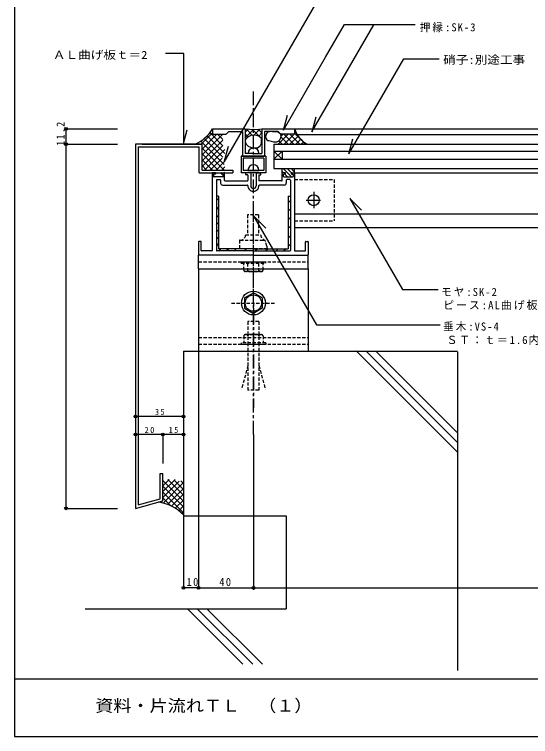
# Model space of a CAD drawing. Units: millimetres, scale not verified, with parts at other scales. Extents: x -550 to 568, y -396 to 402.
# Drawn here: x -550 to -174, y -396 to 130 of the extents above; entities that cross this region are included whole.
import ezdxf
from ezdxf.enums import TextEntityAlignment as Align

# ---------------------------------------------------------------- set-up
doc = ezdxf.new("R2010")
doc.units = ezdxf.units.MM
doc.header["$LTSCALE"] = 2
doc.header["$PDMODE"] = 32
doc.header["$PDSIZE"] = 1
doc.linetypes.add('CHAIN1', pattern=[8, 5, -1, 1, -1])
doc.linetypes.add('DASHED1', pattern=[1.8, 1.2, -0.6])
for name, color, linetype in [('0-0', 134, 'Continuous'), ('1-0', 5, 'Continuous'), ('2-0', 5, 'Continuous'), ('3-0', 7, 'Continuous')]:
    doc.layers.add(name, color=color, linetype=linetype)
doc.styles.add('ＭＳ ゴシック', font='')
doc.styles.get('ＭＳ ゴシック').set_extended_font_data('MS Gothic')

msp = doc.modelspace()

# ---------------------------------------------------------------- linework, layer by layer
at = {"layer": '0-0'}
for p, q in [((-550, 402), (-550, -396)), ((-550, -354), (568, -354)), ((-550, -396), (568, -396))]:
    msp.add_line(p, q, dxfattribs=at)
at = {"layer": '1-0', "color": 4}
for p, q in [((-396.956, 22.634), (-325.83, 145.828)), ((-332.977, 44.86), (-287.899, 122.937)), ((-426.352, 101.858), (-439.809, 101.858)), ((-426.352, 35.665), (-426.352, 101.858)), ((-353.748, 46.013), (-323.077, 99.137)), ((-306.07, 28.748), (-266.025, 98.107)), ((-266.025, 98.107), (-240.081, 98.107)), ((-353.748, 46.013), (-350.832, 56.899)), ((-332.818, 44.925), (-329.901, 55.811)), ((-512.372, 47.058), (-512.631, 46.092)), ((-512.372, 35.805), (-512.372, 47.058)), ((-512.372, 47.058), (-512.113, 46.092)), ((-512.372, 47.058), (-474.698, 47.058)), ((-426.352, 37.24), (-423.906, 46.367)), ((-306.07, 28.748), (-303.108, 39.8)), ((-512.372, 35.805), (-512.631, 36.771)), ((-512.372, 35.805), (-512.631, 34.839)), ((-512.372, 35.805), (-512.113, 36.771)), ((-512.372, -229.636), (-512.372, 35.805)), ((-512.372, 35.805), (-512.113, 34.839)), ((-512.372, 35.805), (-474.698, 35.805)), ((-396.956, 22.634), (-393.785, 34.465)), ((-305.24, -3.672), (-296.741, -12.171)), ((-415.674, -66.558), (-415.674, -287.616)), ((-248.58, -95.902), (-239.372, -95.902)), ((-426.718, -162.592), (-461.718, -162.592)), ((-461.718, -162.592), (-461.718, -196.9)), ((-426.718, -162.592), (-426.718, -196.9)), ((-441.718, -175.787), (-461.718, -175.787)), ((-461.718, -175.787), (-461.718, -196.9)), ((-426.718, -175.787), (-441.718, -175.787)), ((-441.718, -175.787), (-441.718, -196.9)), ((-426.718, -175.787), (-426.718, -196.9)), ((-375.674, -175.814), (-375.674, -289.024)), ((-512.372, -229.636), (-512.631, -228.67)), ((-512.372, -229.636), (-512.113, -228.67)), ((-512.372, -229.636), (-474.698, -229.636)), ((-426.718, -234.995), (-426.718, -287.616)), ((-415.674, -287.616), (-426.718, -287.616)), ((-415.674, -287.616), (460.259, -287.616))]:
    msp.add_line(p, q, dxfattribs=at)
at = {"layer": '1-0', "color": 4, "linetype": 'CHAIN1'}
for p, q in [((-375.674, -175.814), (-375.674, 75.349)), ((-375.674, -69.094), (-375.674, -7.134)), ((-375.674, -85.448), (-375.674, -156.416))]:
    msp.add_line(p, q, dxfattribs=at)
at = {"layer": '1-0', "color": 7}
for p, q in [((-405.622, 43.984), (-413.83, 35.777)), ((-402.306, 43.058), (-413.125, 32.239)), ((-398.063, 43.058), (-413.125, 27.996)), ((-407.404, 44.267), (-397.872, 34.735)), ((-401.952, 43.058), (-398.015, 39.121)), ((-379.455, 46.867), (-381.622, 44.7)), ((-375.425, 46.654), (-381.622, 40.457)), ((-381.622, 43.356), (-379.38, 41.114)), ((-381.029, 47.006), (-376.225, 42.201)), ((-376.474, 46.694), (-369.622, 39.841)), ((-370.995, 46.842), (-375.591, 42.246)), ((-371.74, 41.74), (-374.722, 42.343)), ((-372.192, 46.654), (-369.622, 44.084)), ((-369.566, 44.028), (-371.835, 41.759)), ((-364.927, 44.849), (-363.938, 45.091)), ((-361.696, 45.133), (-358.396, 44.967)), ((-358.396, 44.967), (-357.283, 44.511)), ((-350.275, 43.058), (-357.528, 35.805)), ((-354.517, 43.058), (-355.542, 42.033)), ((-353.427, 43.058), (-346.174, 35.805)), ((-346.032, 43.058), (-353.274, 35.816)), ((-349.185, 43.058), (-341.932, 35.805)), ((-345.622, 43.738), (-337.689, 35.805)), ((-344.703, 44.387), (-345.487, 43.603)), ((-413.965, 38.1), (-396.919, 21.054)), ((-398.066, 38.813), (-413.125, 23.754)), ((-411.527, 39.905), (-398.008, 26.385)), ((-409.341, 41.962), (-396.438, 29.058)), ((-381.622, 39.113), (-381.434, 38.925)), ((-369.804, 39.916), (-371.74, 41.74)), ((-369.711, 36.534), (-369.804, 39.916)), ((-364.377, 38.39), (-360.945, 37.593)), ((-360.945, 37.593), (-358.555, 37.616)), ((-357.135, 38.28), (-354.66, 35.805)), ((-355.547, 40.935), (-350.417, 35.805)), ((-343.113, 41.735), (-349.036, 35.811)), ((-341.189, 39.415), (-344.8, 35.805)), ((-338.947, 37.415), (-340.557, 35.805)), ((-397.88, 34.756), (-413.125, 19.511)), ((-413.125, 33.017), (-396.452, 16.344)), ((-396.499, 31.894), (-411.44, 16.953)), ((-370.743, 34.587), (-369.711, 36.534)), ((-413.125, 28.775), (-401.303, 16.953)), ((-413.125, 24.532), (-405.546, 16.953)), ((-398.516, 25.635), (-407.198, 16.953)), ((-397.43, 22.478), (-402.955, 16.953)), ((-413.125, 20.289), (-409.788, 16.953)), ((-396.447, 19.218), (-398.712, 16.953)), ((-382.174, -76.242), (-375.674, -72.489)), ((-369.174, -76.242), (-375.674, -72.489)), ((-369.174, -76.242), (-369.174, -83.748)), ((-369.174, -83.748), (-375.674, -87.501)), ((-426.718, -114.995), (-226.718, -114.995)), ((-300.685, -114.824), (-226.718, -188.79)), ((-293.382, -115.056), (-226.718, -181.719)), ((-286.371, -114.995), (-226.718, -174.648)), ((-226.718, -115.535), (-226.718, -347.943)), ((-432.826, -208.518), (-441.718, -217.411)), ((-437.181, -208.631), (-441.718, -213.168)), ((-441.718, -209.327), (-427.07, -223.975)), ((-429.829, -209.764), (-441.718, -221.653)), ((-438.108, -208.694), (-426.718, -220.084)), ((-433.514, -209.046), (-426.718, -215.842)), ((-428.685, -209.632), (-426.718, -211.599)), ((-441.718, -213.57), (-426.718, -228.57)), ((-426.718, -210.896), (-441.583, -225.761)), ((-426.718, -215.139), (-438.36, -226.781)), ((-441.718, -217.812), (-426.718, -232.812)), ((-426.718, -219.381), (-435.407, -228.07)), ((-443.312, -224.704), (-442.47, -225.546)), ((-441.718, -222.055), (-435.984, -227.789)), ((-426.718, -223.624), (-432.692, -229.597)), ((-426.718, -227.867), (-430.195, -231.343)), ((-426.718, -232.109), (-427.907, -233.298)), ((-498.3, -302.776), (-351.718, -302.776)), ((-423.86, -302.776), (-383.287, -343.348)), ((-416.789, -302.776), (-376.216, -343.348)), ((-409.718, -302.776), (-369.145, -343.348))]:
    msp.add_line(p, q, dxfattribs=at)
at = {"layer": '1-0'}
for p, q in [((-405.622, 47.058), (-405.622, 43.058)), ((-369.622, 47.058), (-369.622, 29.058)), ((-369.622, 47.058), (-345.622, 47.058)), ((-345.622, 43.058), (-355.622, 43.058)), ((-346.666, 47.005), (-46.345, 47.005)), ((-345.622, 47.058), (-345.622, 43.058)), ((-344.988, 43.005), (-46.345, 43.005)), ((-461.718, 35.805), (-461.718, -229.636)), ((-414.169, 35.805), (-461.718, 35.805)), ((-459.718, 33.805), (-459.718, -227.03)), ((-459.718, 33.805), (-415.125, 33.805)), ((-456.718, 35.805), (-413.125, 35.805)), ((-415.125, 14.953), (-415.125, 33.805)), ((-413.125, 16.953), (-413.125, 35.805)), ((-360.674, 35.805), (-360.674, 18.005)), ((-360.674, 35.805), (-46.345, 35.805)), ((-375.622, 27.058), (-383.622, 27.058)), ((-375.622, 29.058), (-381.622, 29.058)), ((-375.622, 29.058), (-380.322, 29.058)), ((-375.622, 29.058), (-369.622, 29.058)), ((-375.622, 29.058), (-370.922, 29.058)), ((-375.622, 27.058), (-367.622, 27.058)), ((-360.674, 24.805), (-354.674, 30.805)), ((-360.674, 30.805), (-354.674, 24.805)), ((-360.674, 30.805), (-46.345, 30.805)), ((-354.674, 30.805), (-354.674, 24.805)), ((-383.122, 25.558), (-383.122, 16.558)), ((-368.122, 25.558), (-383.122, 25.558)), ((-368.122, 25.589), (-368.122, 16.558)), ((-360.674, 24.805), (-46.345, 24.805)), ((-368.122, 16.558), (-383.122, 16.558)), ((-379.637, 16.75), (-371.637, 16.75)), ((-360.674, 18.005), (-46.345, 18.005)), ((-354.664, 15.017), (-354.664, 18.017)), ((-354.664, 15.954), (-353.726, 15.017)), ((-353.898, 18.017), (-347.898, 12.017)), ((-351.07, 18.017), (-347.967, 14.914)), ((-348.241, 18.017), (-345.664, 15.44)), ((-345.664, 15.017), (-345.664, 18.017)), ((-415.125, 14.953), (-390.664, 14.953)), ((-405.674, 14.505), (-405.674, -41.695)), ((-403.674, 15.005), (-405.174, 15.005)), ((-404.674, 13.705), (-404.674, 12.305)), ((-403.674, 14.005), (-404.374, 14.005)), ((-397.974, 12.005), (-404.374, 12.005)), ((-398.674, 15.005), (-397.174, 15.005)), ((-398.674, 14.005), (-397.974, 14.005)), ((-397.674, 12.305), (-397.674, 13.705)), ((-396.674, 9.305), (-396.674, 14.505)), ((-381.174, 13.805), (-381.174, 14.705)), ((-377.974, 15.005), (-380.874, 15.005)), ((-379.974, 13.505), (-380.874, 13.505)), ((-379.674, 13.205), (-379.674, 9.305)), ((-377.674, 14.705), (-377.674, 5.505)), ((-373.674, 14.705), (-373.674, 5.505)), ((-373.374, 15.005), (-370.474, 15.005)), ((-371.674, 13.205), (-371.674, 9.305)), ((-371.374, 13.505), (-370.474, 13.505)), ((-370.174, 13.805), (-370.174, 14.705)), ((-354.674, 9.305), (-354.674, 14.505)), ((-354.664, 15.017), (-354.664, 14.517)), ((-352.674, 15.005), (-354.174, 15.005)), ((-353.674, 12.305), (-353.674, 13.705)), ((-352.674, 14.005), (-353.374, 14.005)), ((-353.374, 12.005), (-346.974, 12.005)), ((-352.726, 14.017), (-350.726, 12.017)), ((-347.674, 15.005), (-346.174, 15.005)), ((-347.674, 14.005), (-346.974, 14.005)), ((-347.218, 15.005), (-44.787, 15.005)), ((-347.07, 14.017), (-346.717, 13.664)), ((-346.674, 13.705), (-346.674, 12.305)), ((-345.674, 14.505), (-345.674, -41.695)), ((-345.664, 15.017), (-345.664, 14.517)), ((-402.374, 10.005), (-399.974, 10.005)), ((-399.674, 9.705), (-399.674, 7.505)), ((-398.174, 6.005), (-379.97, 6.005)), ((-396.374, 9.005), (-379.974, 9.005)), ((-353.174, 6.005), (-371.379, 6.005)), ((-354.974, 9.005), (-371.374, 9.005)), ((-351.674, 9.705), (-351.674, 7.505)), ((-348.974, 10.005), (-351.374, 10.005)), ((-348.674, 9.705), (-348.674, -41.695)), ((-331.718, 1.032), (-331.718, -10.912)), ((-401.074, -1.995), (-402.674, -1.995)), ((-401.074, -1.995), (-402.674, -1.995)), ((-401.074, -1.995), (-401.074, -40.395)), ((-350.274, -1.995), (-350.274, -40.395)), ((-350.274, -1.995), (-348.674, -1.995)), ((-348.974, -1.995), (-348.674, -1.995)), ((-337.24, -4.995), (-326.623, -4.995)), ((-345.674, -14.995), (-46.345, -14.995)), ((-345.674, -24.995), (-46.345, -24.995)), ((-415.674, -35.295), (-415.674, -44.696)), ((-413.974, -34.995), (-415.374, -34.995)), ((-413.674, -41.695), (-413.674, -35.295)), ((-337.674, -41.695), (-337.674, -35.295)), ((-337.374, -34.995), (-335.974, -34.995)), ((-335.674, -35.295), (-335.674, -44.696)), ((-405.974, -41.995), (-413.374, -41.995)), ((-375.674, -41.995), (-402.374, -41.995)), ((-375.674, -40.395), (-401.074, -40.395)), ((-375.674, -40.395), (-350.274, -40.395)), ((-375.674, -41.995), (-348.974, -41.995)), ((-345.374, -41.995), (-337.974, -41.995)), ((-415.674, -54.995), (-415.674, -44.995)), ((-375.674, -44.995), (-415.374, -44.995)), ((-375.674, -44.995), (-335.974, -44.995)), ((-335.674, -54.995), (-335.674, -44.695)), ((-415.674, -54.995), (-335.674, -54.995)), ((-415.674, -54.995), (-415.674, -114.995)), ((-335.674, -54.995), (-335.674, -114.995)), ((-415.674, -114.995), (-335.674, -114.995)), ((-415.374, -114.995), (-335.374, -114.995)), ((-443.718, -204.277), (-441.74, -204.277)), ((-443.718, -222.742), (-443.718, -204.277)), ((-441.718, -224.277), (-441.718, -204.277)), ((-461.718, -229.636), (-441.718, -224.277)), ((-459.718, -227.03), (-443.718, -222.742))]:
    msp.add_line(p, q, dxfattribs=at)
at = {"layer": '1-0', "linetype": 'DASHED1'}
for p, q in [((-345.674, 10.005), (-316.718, 10.005)), ((-316.718, 10.005), (-316.718, -19.995)), ((-345.674, -19.995), (-316.718, -19.995)), ((-415.674, -49.995), (-335.674, -49.995)), ((-375.674, -79.995), (-375.674, -66.992)), ((-391.575, -79.995), (-359.18, -79.995)), ((-375.674, -79.995), (-375.674, -94.171)), ((-415.674, -104.995), (-335.674, -104.995)), ((-415.674, -109.995), (-335.674, -109.995))]:
    msp.add_line(p, q, dxfattribs=at)
at = {"layer": '1-0', "color": 7, "linetype": 'DASHED1'}
for p, q in [((-371.889, -15.75), (-371.889, -30.25)), ((-381.389, -30.25), (-370.389, -30.25)), ((-385.889, -34.25), (-385.889, -40.25)), ((-385.389, -34.25), (-385.889, -34.25)), ((-385.389, -34.25), (-367.022, -34.25)), ((-368.389, -34.25), (-367.022, -34.25)), ((-365.889, -38.481), (-367.037, -34.197)), ((-385.889, -40.25), (-365.889, -40.25)), ((-365.889, -38.481), (-365.889, -40.25)), ((-384.674, -50.995), (-384.674, -49.995)), ((-384.674, -49.995), (-366.674, -49.995)), ((-382.674, -55.995), (-382.674, -50.995)), ((-379.674, -56.995), (-379.674, -50.995)), ((-371.674, -56.995), (-371.674, -50.995)), ((-368.674, -55.995), (-368.674, -50.995)), ((-380.674, -56.995), (-381.674, -56.995)), ((-369.674, -56.995), (-380.674, -56.995)), ((-378.674, -56.995), (-372.674, -56.995)), ((-370.674, -56.995), (-369.674, -56.995)), ((-379.674, -93.495), (-379.674, -108.995)), ((-371.674, -93.495), (-379.674, -93.495)), ((-371.674, -93.495), (-371.674, -108.995)), ((-382.674, -103.995), (-382.674, -108.995)), ((-380.674, -102.995), (-381.674, -102.995)), ((-381.674, -102.995), (-370.674, -102.995)), ((-372.674, -102.995), (-378.674, -102.995)), ((-370.674, -102.995), (-369.674, -102.995)), ((-368.674, -103.995), (-368.674, -108.995)), ((-366.674, -108.995), (-384.674, -108.995)), ((-379.674, -108.995), (-379.674, -143.495)), ((-371.674, -108.995), (-371.674, -143.495)), ((-366.674, -108.995), (-366.674, -109.995)), ((-379.674, -125.495), (-384.333, -142.882)), ((-371.674, -125.495), (-367.016, -142.882)), ((-371.674, -143.495), (-379.674, -143.495))]:
    msp.add_line(p, q, dxfattribs=at)
at = {"layer": '1-0', "color": 4}
for points in [[(-323.077, 99.137), (-309.324, 122.959), (-257.787, 122.959)], [(-305.24, -3.672), (-266.914, -70.055), (-240.789, -70.055)], [(-376.066, -15.713), (-329.768, -95.902), (-248.58, -95.902)]]:
    msp.add_lwpolyline(points, dxfattribs=at)
at = {"layer": '1-0'}
for points in [[(-405.622, 47.058), (-381.622, 47.058), (-381.622, 29.058)], [(-405.622, 47.058), (-405.622, 43.058), (-395.622, 43.058), (-393.622, 45.058), (-383.622, 45.058), (-383.622, 27.058)], [(-381.622, 47.058), (-378.233, 46.76), (-372.812, 46.557), (-369.622, 47.058)], [(-355.622, 43.058), (-357.622, 45.058), (-367.622, 45.058), (-367.622, 27.058)], [(-366.622, 27.058), (-366.622, 15.058), (-384.622, 15.058)], [(-366.622, 27.058), (-384.622, 27.058), (-384.622, 15.058)], [(-383.622, 27.058), (-368.141, 27.058), (-367.622, 27.058)], [(-413.125, 16.953), (-390.664, 16.953), (-390.664, 14.953)], [(-402.674, 9.705), (-402.674, -1.815), (-402.674, -41.695)]]:
    msp.add_lwpolyline(points, dxfattribs=at)
at = {"layer": '1-0', "color": 7}
for points in [[(-374.578, 42.318), (-377.585, 42.105), (-379.724, 40.923), (-381.338, 39.351), (-381.69, 37.78), (-380.939, 35.717)], [(-357.283, 44.511), (-356.471, 43.96), (-355.977, 43.382)], [(-365.944, 39.078), (-365.207, 38.632), (-364.377, 38.39)], [(-380.939, 35.717), (-379.546, 34.357), (-377.834, 33.536), (-375.242, 33.079), (-372.692, 33.223), (-370.756, 34.515)], [(-382.174, -76.242), (-382.174, -83.748), (-375.674, -87.501)], [(-426.718, -114.995), (-426.718, -219.107), (-426.718, -234.995)], [(-426.718, -234.995), (-351.718, -234.995), (-351.718, -302.776)]]:
    msp.add_lwpolyline(points, dxfattribs=at)
at = {"layer": '1-0', "color": 7, "linetype": 'DASHED1'}
for points in [[(-371.889, -15.75), (-379.889, -15.75), (-379.889, -30.25)], [(-384.674, -50.995), (-366.674, -50.995), (-366.674, -49.995)], [(-384.674, -108.995), (-384.674, -109.995), (-366.674, -109.995)]]:
    msp.add_lwpolyline(points, dxfattribs=at)
at = {"layer": '1-0'}
for centre, radius in [((-512.372, 47.058), 1), ((-512.372, 35.805), 1), ((-331.718, -4.995), 4), ((-461.718, -162.592), 1), ((-426.718, -162.592), 1), ((-461.718, -175.787), 1), ((-441.718, -175.787), 1), ((-426.718, -175.787), 1), ((-512.372, -229.636), 1), ((-426.718, -287.616), 1), ((-415.674, -287.616), 1), ((-375.674, -287.616), 1)]:
    msp.add_circle(centre, radius, dxfattribs=at)
at = {"layer": '1-0', "color": 7}
for radius in [8.7, 6]:
    msp.add_circle((-375.674, -79.995), radius, dxfattribs=at)
at = {"layer": '1-0'}
for centre, radius, start, end in [((-428.025, 59.632), 25.716, 292.28067, 330.59276), ((-326.718, 53.373), 20.106, 198.62326, 241.06556), ((-375.622, 29.058), 4, 90, 180), ((-375.622, 29.058), 4, 0, 90), ((-375.637, 16.75), 4, 90, 180), ((-375.637, 16.75), 4, 0, 90), ((-405.174, 14.505), 0.5, 90, 180), ((-404.374, 13.705), 0.3, 90, 180), ((-404.374, 12.305), 0.3, 180, 270), ((-403.674, 14.505), 0.5, 0, 90), ((-403.674, 14.505), 0.5, 270, 0), ((-398.674, 14.505), 0.5, 90, 180), ((-398.674, 14.505), 0.5, 180, 270), ((-397.974, 13.705), 0.3, 0, 90), ((-397.974, 12.305), 0.3, 270, 0), ((-397.174, 14.505), 0.5, 0, 90), ((-380.874, 14.705), 0.3, 90, 180), ((-380.874, 13.805), 0.3, 180, 270), ((-379.974, 13.205), 0.3, 0, 90), ((-377.974, 14.705), 0.3, 0, 90), ((-373.374, 14.705), 0.3, 90, 180), ((-371.374, 13.205), 0.3, 90, 180), ((-370.474, 14.705), 0.3, 0, 90), ((-370.474, 13.805), 0.3, 270, 0), ((-354.174, 14.505), 0.5, 90, 180), ((-353.374, 13.705), 0.3, 90, 180), ((-353.374, 12.305), 0.3, 180, 270), ((-352.674, 14.505), 0.5, 0, 90), ((-352.674, 14.505), 0.5, 270, 0), ((-347.674, 14.505), 0.5, 90, 180), ((-347.674, 14.505), 0.5, 180, 270), ((-346.974, 13.705), 0.3, 0, 90), ((-346.974, 12.305), 0.3, 270, 0), ((-346.174, 14.505), 0.5, 0, 90), ((-402.374, 9.705), 0.3, 90, 180), ((-399.974, 9.705), 0.3, 0, 90), ((-398.174, 7.505), 1.5, 180, 270), ((-396.374, 9.305), 0.3, 180, 270), ((-379.974, 9.305), 0.3, 270, 0), ((-379.97, 5.705), 0.3, 357.33411, 90), ((-375.674, 5.505), 4, 177.33411, 270), ((-375.674, 5.505), 2, 180, 270), ((-375.674, 5.505), 4, 270, 2.66588), ((-375.674, 5.505), 2, 270, 0), ((-371.379, 5.705), 0.3, 90, 182.66588), ((-371.374, 9.305), 0.3, 180, 270), ((-354.974, 9.305), 0.3, 270, 0), ((-353.174, 7.505), 1.5, 270, 0), ((-351.374, 9.705), 0.3, 90, 180), ((-348.974, 9.705), 0.3, 0, 90), ((-415.374, -35.295), 0.3, 90, 180), ((-413.974, -35.295), 0.3, 0, 90), ((-337.374, -35.295), 0.3, 90, 180), ((-335.974, -35.295), 0.3, 0, 90), ((-413.374, -41.695), 0.3, 180, 270), ((-405.974, -41.695), 0.3, 270, 0), ((-402.374, -41.695), 0.3, 180, 270), ((-348.974, -41.695), 0.3, 270, 0), ((-345.374, -41.695), 0.3, 180, 270), ((-337.974, -41.695), 0.3, 270, 0), ((-415.374, -44.695), 0.3, 180, 270), ((-335.974, -44.695), 0.3, 270, 0), ((-449.444, -256.203), 31.441, 43.78964, 81.50782)]:
    msp.add_arc(centre, radius, start, end, dxfattribs=at)
at = {"layer": '1-0', "color": 7}
for centre, start, end in [((-362.754, 41.491), 122.91108, 217.10252), ((-359.507, 41.501), 283.75477, 28.05618)]:
    msp.add_arc(centre, 4, start, end, dxfattribs=at)
at = {"layer": '1-0', "color": 7, "linetype": 'DASHED1'}
for centre, radius, start, end in [((-385.389, -30.25), 4, 270, 0), ((-366.389, -30.25), 4, 180, 260.68179), ((-381.674, -55.995), 1, 180, 270), ((-380.674, -55.995), 1, 270, 0), ((-378.674, -55.995), 1, 180, 270), ((-372.674, -55.995), 1, 270, 0), ((-370.674, -55.995), 1, 180, 270), ((-369.674, -55.995), 1, 270, 0), ((-381.674, -103.995), 1, 90, 180), ((-380.674, -103.995), 1, 0, 90), ((-378.674, -103.995), 1, 90, 180), ((-372.674, -103.995), 1, 0, 90), ((-370.674, -103.995), 1, 90, 180), ((-369.674, -103.995), 1, 0, 90)]:
    msp.add_arc(centre, radius, start, end, dxfattribs=at)
at = {"layer": '1-0', "color": 4}
for p in [(-461.718, -162.592), (-426.718, -162.592), (-461.718, -175.787), (-441.718, -175.787), (-426.718, -175.787)]:
    msp.add_point(p, dxfattribs=at)
at = {"layer": '2-0', "color": 4}
msp.add_line((-376.095, -15.893), (-366.702, -25.286), dxfattribs=at)
at = {"layer": '3-0', "color": 5}
for p, q in [((-401.074, -3.736), (-402.674, -5.336)), ((-401.057, -10.106), (-402.657, -11.706)), ((-348.674, -5.354), (-350.216, -6.896)), ((-348.674, -11.347), (-350.216, -12.889)), ((-401.135, -16.257), (-402.735, -17.857)), ((-348.695, -17.834), (-350.295, -19.434)), ((-401.135, -21.304), (-402.735, -22.904)), ((-348.774, -24.222), (-350.274, -25.722)), ((-401.135, -26.824), (-402.735, -28.424)), ((-348.695, -31.082), (-350.295, -32.682)), ((-401.057, -31.871), (-402.657, -33.471)), ((-401.074, -36.62), (-402.657, -38.202)), ((-399.637, -40.466), (-401.237, -42.066)), ((-393.723, -40.388), (-395.323, -41.988)), ((-388.282, -40.466), (-389.882, -42.066)), ((-380.892, -40.449), (-382.492, -42.049)), ((-372.469, -40.39), (-374.069, -41.99)), ((-365.002, -40.39), (-366.602, -41.99)), ((-357.685, -40.466), (-359.285, -42.066)), ((-351.77, -40.388), (-353.37, -41.988)), ((-348.695, -37.233), (-350.295, -38.833))]:
    msp.add_line(p, q, dxfattribs=at)

# ---------------------------------------------------------------- texts
at = {"layer": '1-0', "color": 7, "style": 'ＭＳ ゴシック', "width": 1.15}
for s, p in [('ＡＬ曲げ板ｔ＝2', (-521.966, 96.192)), ('硝子:別途工事', (-237.248, 92.651))]:
    msp.add_text(s, height=5.865, dxfattribs=at).set_placement(p, align=Align.BOTTOM_LEFT)
at = {"layer": '1-0', "color": 3, "style": 'ＭＳ ゴシック', "width": 1.1}
msp.add_text('資料・片流れＴＬ\u3000（１）', height=8.798, dxfattribs=at).set_placement((-491.023, -380.512), align=Align.BOTTOM_LEFT)
at = {"layer": '1-0', "color": 7, "attachment_point": 7, "style": 'ＭＳ ゴシック'}
for s, insert, char_height in [('\\T1.21;\\W0.95;押縁:SK-3', (-254.246, 117.439), 5.865), ('\\T1.21;\\W0.95;モヤ:SK-2', (-238.664, -75.206), 5.865), ('\\T1.17;ピース:AL曲げ板t=3', (-237.248, -85.122), 5.865), ('\\T1.21;\\W0.95;垂木:VS-4', (-237.248, -100.703), 5.865), ('\\T1.15;ＳＴ：ｔ＝1.6内蔵', (-234.837, -110.512), 5.865), ('\\T1.36;\\W0.9;35', (-447.468, -161.592), 4.399), ('\\T1.36;\\W0.9;20', (-454.968, -174.787), 4.399), ('\\T1.36;\\W0.9;15', (-437.468, -174.787), 4.399), ('\\T1.27;\\W0.95;10', (-424.465, -286.326), 5.865), ('\\T1.27;\\W0.95;40', (-400.605, -286.326), 5.865)]:
    msp.add_mtext(s, dxfattribs=dict(at, insert=insert, char_height=char_height))
at = {"layer": '1-0', "color": 7, "insert": (-513.35, 34.731), "char_height": 5.865, "attachment_point": 7, "rotation": 90, "style": 'ＭＳ ゴシック'}
msp.add_mtext('\\T1.28;\\W0.9;11.2', dxfattribs=at)

doc.saveas('drawing.dxf')
